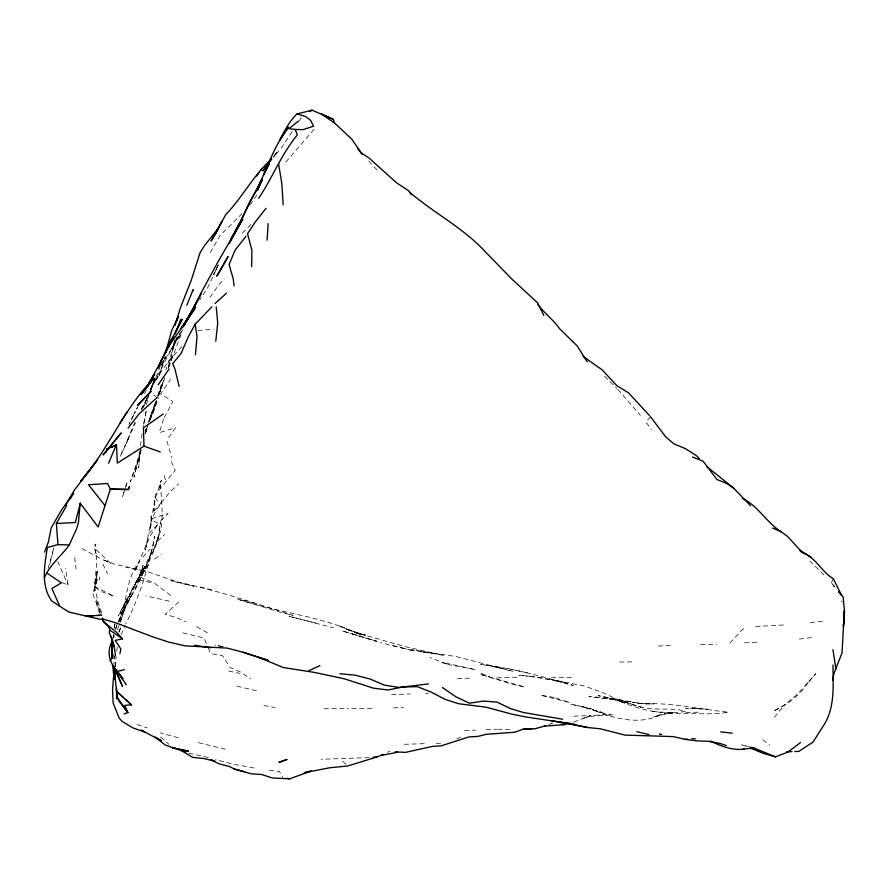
<?xml version="1.0" encoding="UTF-8"?>
<svg xmlns="http://www.w3.org/2000/svg" width="889" height="889" viewBox="0 0 889 889"><rect width="100%" height="100%" fill="white"/><g stroke="black" fill="none" stroke-linecap="round" stroke-linejoin="round"><path stroke-width="0.67" stroke-dasharray="4.45 3.33" d="M115.592 667.006L116.092 656.449M151.163 516.342L150.385 529.855L151.741 518.665L151.163 516.342L152.608 512.609L155.286 497.384L159.564 489.106L175.222 470.325L170.61 459.935M94.812 548.691L96.356 554.992L94.812 548.691L95.045 544.046L96.568 550.235L110.758 563.504L102.102 559.337L114.37 564.159L146.274 571.238L178.967 582.495L193.758 586.318L170.866 580.706C212.482 588.774 252.754 602.375 293.014 615.366L279.179 611.888L237.119 598.986C277.957 612.943 322.085 615.721 361.045 635.102L338.487 625.567L351.877 631.023L365.246 635.157L356.7 632.846L404.706 646.559L443.267 655.326L411.407 649.792L456.013 656.538L513.131 671.373L490.706 665.861L503.052 668.295L480.716 664.394C512.242 668.084 542.857 676.496 573.227 685.43L551.169 679.407L585.029 686.175L604.553 693.431L618.422 699.932L641.08 707.155L629.79 703.932M113.625 638.169L114.225 635.457M101.79 613.132L98.346 603.086L94.456 586.407L96.779 562.693L96.212 553.825M146.618 404.739L148.152 396.783M139.873 451.023L138.651 467.703L140.606 448.867L133.972 477.16L141.14 449.556M140.44 445.778L142.273 432.454M99.335 580.15L99.735 576.917M116.715 651.37L117.348 646.292M113.359 636.902L113.714 634.246M95.023 583.295L97.245 570.171L94.456 586.407L99.746 590.896L114.148 596.452L94.456 586.407M94.767 587.318L97.546 571.449L93.078 594.863L100.635 613.366M174.944 339.431L170.621 359.689L168.099 367.235M146.052 411.151L143.518 425.131L146.396 410.429M114.237 627.867L115.137 622.933M114.192 628.134L114.903 624.234M160.742 520.821L168.154 513.42L151.741 518.665L153.475 520.998L158.575 523.465L147.807 539.512L145.429 549.969C148.519 536.667 148.963 522.265 156.253 510.375C162.387 500.496 169.788 491.373 178.7 483.86M143.162 427.042L143.518 425.053M174.222 341.709L172.344 350.888L176.655 337.487L165.832 370.002M141.307 449.756L135.85 467.781L130.327 481.705L141.084 449.667M145.485 431.498L146.007 429.22L145.429 431.587M49.973 563.648L53.94 547.646M145.563 432.787L146.885 427.687L145.418 432.854M94.023 591.152L97.579 577.939L93.056 594.408M48.228 568.182L53.896 547.557M113.214 637.946L113.936 635.446M115.726 629.201L117.159 624.189M145.507 432.465L146.941 427.476M124.949 488.783L122.704 496.44L125.071 489.061M118.693 622.089C127.383 602.186 125.616 578.361 139.684 561.048L134.639 571.583L144.307 549.635L147.807 539.512L149.285 541.201M163.743 360.567L159.253 375.536L165.321 355.844M145.729 431.087L146.485 428.62M145.518 432.965L147.852 425.342L145.74 431.776M159.175 394.294L163.898 379.825L158.209 395.905L161.931 385.359M125.46 487.839L127.438 481.694L125.693 486.227M163.576 419.075L159.22 432.687L175.433 427.753L168.688 437.555M157.609 395.994L161.82 382.959M158.775 395.205L164.821 377.636M149.196 421.175L156.331 401.639M119.026 632.168L119.871 629.579L118.848 632.079M154.742 378.203L150.597 390.615L154.964 377.814L150.408 390.082M148.107 422.875L155.275 402.35M115.481 629.034L117.237 623.834M150.685 390.427L156.042 378.069L150.352 389.549M150.097 420.53L156.72 401.539M168.132 368.446L172.988 354.7L168.443 367.501M128.494 601.22L122.438 612.021C134.85 587.618 151.363 564.015 154.653 536.189L154.575 536.823C148.674 566.904 139.751 596.741 125.66 624.045M144.985 433.543L146.818 428.442M156.297 401.106L148.741 421.242L156.42 400.872M158.142 396.027L161.376 387.148M152.819 413.363L158.486 397.905M141.295 409.529L148.13 396.227M152.141 413.918L154.853 406.673L149.252 421.608M145.363 433.087L147.263 428.065M155.164 404.162L156.464 400.75M150.808 389.782L151.786 387.226L150.719 389.671M160.309 365.957L153.353 384.104C161.365 370.18 171.199 357.322 182.656 346.054M168.554 367.757L181.4 333.542L162.276 363.301M118.948 622.078L123.96 609.421L118.226 621.633M121.26 634.668L125.171 625.234M117.304 629.723L119.915 623.522M120.437 622.278L125.593 604.876L120.371 621.611L125.316 608.076L131.05 596.13L122.893 610.932L118.204 621.778M118.97 631.89L121.126 626.778L119.07 631.59M215.905 270.123L207.826 287.358L199.692 299.937M128.794 438.155L120.182 456.479L135.439 422.886M149.485 392.516L151.786 387.226M146.996 398.205L142.751 407.962L148.33 396.205L144.062 406.162M147.53 563.137L152.386 550.513L143.651 568.871L145.64 565.537L131.205 591.252L126.282 602.786L132.205 589.263L144.674 566.715L125.827 601.175L120.382 613.777L127.605 597.986L118.17 615.999L137.773 581.65L143.073 565.293L137.773 581.65L143.073 567.938L134.772 584.718L141.607 572.772L140.44 575.05C151.408 559.181 159.453 541.334 160.42 521.81L157.764 539.701L152.564 552.78L158.42 535.745L157.764 539.701C164.987 521.632 161.198 502.163 160.498 483.372L159.531 487.617L161.32 480.271L157.575 491.517L155.219 495.251L153.875 510.642L155.286 497.384L156.786 499.962L161.387 502.718L152.608 512.609M141.74 575.861L149.052 559.703L137.484 585.462L125.505 606.509M141.562 409.029L148.23 396.45M147.218 398.672L148.896 395.027L141.518 408.996M216.405 268.945L219.272 262.833M218.172 265.089L213.627 274.701L218.427 265.089M134.972 422.031L126.105 443.278L126.916 441.677M210.26 252.554L220.061 235.496L241.997 213.649M150.374 389.526L179.556 333.508M833.393 578.761L831.371 582.828L833.949 586.451M144.518 393.86L146.296 390.327M178.3 336.064L171.566 349.377L182.901 328.441M172.133 348.644L175.389 342.332M137.517 580.75L143.918 568.371L143.651 568.871M164.221 417.619L172.566 402.084L171.699 400.717L160.52 393.916L170.444 379.536M160.976 365.223L164.921 358.178M292.203 131.65L281.38 147.918L273.634 156.72M134.772 584.718L135.661 583.162M155.864 380.27L158.864 375.047L150.119 388.682M160.809 365.223L165.587 357.011M176.678 339.931L184.079 327.763M298.837 121.415L302.516 115.737M273.623 157.286L277.424 151.486L273.368 156.875M249.987 205.015L256.799 195.158M209.937 297.371L219.061 284.458L224.161 278.835M273.556 156.664L277.424 151.486M774.275 717.323L784.631 705.01M650.504 416.752L645.947 421.897L651.47 429.598M729.958 643.069L741.182 630.69L746.26 626.889M285.78 162.142L315.984 127.116M142.896 557.047L150.152 549.191M841.35 601.964L842.227 601.042M149.085 533.456L158.575 523.465M148.641 564.671L139.906 576.894L154.375 583.173L172.444 596.741M242.33 233.129L250.865 224.561M157.475 541.279L164.721 534.478M178.689 602.02L165.065 614.455L175.477 617.222L186.023 621.667M154.564 559.025L161.431 554.48M387.604 752.294L389.938 751.272M456.857 738.87L460.613 737.314M548.769 724.513L552.402 723.068L548.813 724.368M573.461 722.09L590.785 715.567L570.349 716.334M590.785 715.567L583.173 718.312L593.863 715.945L613.31 714.967C598.753 713.189 585.473 706.288 570.927 704.321L591.352 708.744L581.684 706.544L601.975 712.478L592.296 709.655C614.31 718.612 639.902 725.924 662.316 714L653.882 716.623L672.451 712.8L664.327 713.567C685.775 712.656 707.255 715.445 728.669 712.211C700.121 709.433 671.806 702.221 643.047 703.944L632.212 702.266L643.047 703.944L653.548 703.91C631.868 703.744 610.699 697.287 588.929 696.654L631.668 701.954L598.253 695.631L630.99 703.832L608.632 697.998L625.789 703.199L619.133 700.899C639.947 710 663.005 715.567 685.697 711.311C670.951 706.855 655.371 711.222 640.613 706.999M799.3 639.069L811.668 637.602M810.29 622.533L823.759 621.244M594.552 715.356L605.353 714.512M197.914 330.497L213.604 329.308M783.431 624.967L754.539 626.589M369.124 757.639L321.196 759.262M393.505 707.911L403.484 707.344M744.449 642.858L758.539 642.091M691.72 738.981L696.487 738.87M658.282 646.047L671.962 645.436M425.675 693.476L428.454 693.353M391.582 694.52L410.44 693.987M516.942 677.24L496.907 677.896M464.647 730.547L475.671 730.125M424.231 743.66L403.906 744.304M436.188 743.371L442.844 743.137M486.172 729.569L496.84 729.213M371.746 708.322L346.954 708.511M690.742 738.903L695.809 738.781M324.085 708.766L344.443 708.489M619.622 662.072L634.124 661.849M457.413 678.374L470.325 678.174M685.919 712.367L700.776 712.211M700.721 644.469L716.578 644.325M571.46 677.329L551.069 677.24M497.773 729.224L512.275 729.48M652.559 711.522L674.54 712.922M269.323 770.319L279.368 771.441L282.935 777.308M661.46 734.414L659.427 733.981L661.383 734.203M433.621 653.471L420.841 651.726L427.865 652.715M254.076 767.985L232.662 764.084L215.605 759.595M223.372 646.647L214.905 645.125M263.922 705.522L275.168 707.544M141.351 570.327L146.274 571.238L126.06 567.46M169.232 601.142L146.096 595.952M659.427 733.981L661.916 734.447M447.612 664.472L475.371 669.617L441.955 662.249L447.612 664.472L429.92 657.516M228.784 671.095L239.708 673.362M527.399 672.829L505.274 667.972M188.812 753.15L209.882 757.906M256.421 690.764L236.485 686.086M138.617 579.872L150.385 582.517M402.095 648.059L414.652 651.07L380.359 642.58M225.35 749.238L197.569 742.437M392.971 645.747L405.473 648.837M749.671 746.838L741.737 744.815L746.604 746.682M242.919 600.053L256.932 603.687M178.278 737.814L160.398 732.847M315.884 623.056L289.136 616.288L333.508 627.801M211.66 589.974L200.303 586.918M551.169 679.407L561.459 682.196M376.68 641.269L342.032 630.879L376.68 641.269L350.888 633.435M182.912 632.868L204.014 638.035L207.059 645.203M365.246 635.157L345.788 629.112L351.877 631.023M137.039 724.513L147.163 727.902M480.993 673.395L489.394 676.651M61.73 582.462L68.142 585.095L65.542 568.427M240.463 672.028L230.051 667.561L222.528 655.715L210.604 653.559L207.57 646.392M99.612 558.081L81.01 548.091M153.686 395.249L156.086 396.572M196.747 626.734L207.281 632.679M243.386 673.906L250.531 678.918M762.929 739.792L769.707 745.16M160.509 737.081L168.943 744.315M345.865 764.251L340.376 758.906M604.498 376.114L616.81 388.304M377.08 169.988L366.512 158.753M823.847 574.883L810.046 561.226M617.766 389.26L640.347 415.341M100.29 613.81L97.701 609.643L96.245 599.442L100.735 613.343M102.846 564.026L107.569 573.549M57.674 561.426L68.142 585.095M165.454 479.771L163.554 473.737M166.921 441.277L171.81 457.691M74.709 557.636L76.076 569.082M115.648 666.783L114.492 656.204L114.592 657.749M113.67 654.426L114.014 664.616M133.717 414.741L129.027 424.297L135.384 411.574L133.717 414.741M137.884 406.74L136.673 409.051L137.917 406.751M808.023 682.741C799.689 695.531 786.976 704.81 773.341 711.267L784.187 705.255L797.3 694.309L815.702 673.762L808.023 682.741M696.665 708.522L685.697 708.333L707.444 709.244L696.665 708.522M530.889 676.373L519.009 675.196L540.968 677.618L562.926 682.074L530.889 676.373M553.969 697.409L540.434 695.154L569.782 702.599L553.969 697.409M523.943 686.83L512.475 684.252L480.016 674.24L523.943 686.83M222.106 646.77L218.25 645.758L222.161 646.792M834.727 586.851L831.371 582.828L834.704 586.896"/><path stroke-width="1.33" d="M126.271 684.841C117.481 670.617 102.513 659.416 112.303 640.902M243.03 652.248L268.089 660.371L243.03 652.248L227.251 648.114L185.101 645.859L168.821 642.114L152.552 636.802L115.792 622.833L102.902 619.055L100.201 619.333L68.686 611.999L51.64 600.92C40.505 584.84 44.694 565.248 47.361 547.446L57.952 544.601L69.242 544.99L76.61 528.811L78.41 522.699L80.188 503.185L98.134 526.966L110.358 489.094L107.525 483.483L88.522 484.738L104.935 505.552M115.581 669.628L115.559 673.573L115.414 669.517M251.654 266.744L251.898 250.298L247.553 233.685L255.31 221.906L266.044 208.282M109.958 660.771L111.947 658.371L112.392 643.125L112.125 658.193L112.07 639.824M111.947 658.371L112.436 646.592M843.994 616.233L843.428 626.734L844.55 611.588L843.116 596.908L838.927 591.874M844.128 613.61L844.272 610.976L842.072 652.804L834.193 672.851L832.515 680.207M267.111 240.174L268.134 223.617M195.436 354.689L197.036 336.653L195.191 324.229L211.849 306.849M215.771 341.165L217.716 323.107L216.227 306.883M119.893 653.615L120.893 649.07L115.17 640.413L122.56 638.847L116.448 632.19L103.446 621.678M175 325.463L180.2 308.383L191.135 280.591L200.136 252.565L204.526 245.608L218.45 228.095L211.104 241.108L225.795 214.571C242.586 197.225 253.443 175.166 271.545 158.998M165.543 353L171.666 330.619L178.245 316.662L177.1 320.596M106.169 452.29L107.047 448.867L116.348 444.744L111.681 447.456M116.581 698.676L116.526 689.186M128.716 489.206L110.358 489.094L128.172 489.706L129.527 486.672L128.627 488.694M158.42 367.357L166.91 348.11L182.201 319.207L176.066 331.453M168.888 345.965L171.144 339.842L167.977 347.366M44.583 552.091L48.339 542.09L51.195 527.888L61.441 510.13L73.609 493.106L70.164 499.04M159.187 365.912L161.487 359.801L158.298 368.19M175.022 334.164L180.7 319.551M241.708 219.405L250.231 200.781L258.866 186.479M192.491 291.248L193.102 289.714L186.823 305.216M108.602 463.225L116.226 444.945M239.074 225.35L240.686 221.85M298.315 121.16L288.892 128.738L295.226 129.438L297.348 134.884C281.602 153.919 272.723 177.1 259.155 197.58L258.666 198.369M169.766 344.043L170.899 341.687M191.324 312.306L201.425 292.959L186.457 320.573L195.113 305.738L202.325 290.581L218.305 261.299L242.819 218.816L229.295 243.519M65.775 505.019L74.454 489.983L97.634 459.713L80.766 481.149C108.214 449.934 123.049 409.94 152.286 380.036L153.597 378.303L141.084 394.449L153.041 379.025L141.64 393.494M268.967 164.298L263.4 175.189L269.056 164.243M188.424 317.906L190.257 314.395L184.612 324.518M146.207 388.393L170.532 343.71L195.424 307.705L180.9 328.919L195.047 306.549L190.268 313.995M44.528 577.428C50.04 564.593 61.274 556.058 69.242 544.99M183.201 326.53L195.113 305.738M183.967 325.052L187.557 318.473M195.191 324.229L188.312 336.742L181.089 353.489L172.622 363.723L174.8 368.413L179.133 386.382M219.694 271.578L228.04 256.599L216.738 276.135L218.961 272.712M171.455 340.498L173.833 336.275M57.952 544.601L56.385 523.521L66.664 505.585M146.14 388.526L154.719 373.836L145.785 388.582M238.541 226.517L230.418 240.008L240.619 221.817L232.485 236.741L261.744 179.289L256.732 190.402C266.744 169.099 273.945 145.874 288.581 127.16L279.824 140.095C284.336 130.883 289.547 121.282 296.715 114.081M150.319 381.259L153.919 375.202M183.156 326.674L185.256 323.263L183.145 326.685M190.146 315.295L192.246 311.883L189.446 316.44M120.015 423.097L126.794 412.174M145.729 388.871L147.718 385.893M158.109 384.904L169.099 368.924M256.643 176.011L258.943 172.766M260.477 170.61L262.011 168.454M271.756 159.031L262.833 170.899L269.467 162.098M128.083 428.087L139.173 413.729L157.753 396.927M246.02 236.285L235.029 250.231L229.084 264.522L233.207 278.779L234.118 285.925M215.016 303.516L226.473 293.248M800.5 742.559L787.865 752.094L775.519 756.861L763.551 753.428L750.26 748.082M163.176 414.018L143.44 427.887L143.974 446.167L117.315 463.158L116.503 444.889M309.694 111.558L312.095 110.169L333.164 119.304L334.675 123.138L351.744 139.095L362.023 153.997M309.005 670.65L319.918 665.617M310.128 771.141L304.182 772.752L329.663 767.774L347.799 765.962L377.114 756.939L382.937 754.361M311.294 770.974L289.636 778.831L272.212 777.942L261.822 774.53L251.076 773.774L234.063 768.963L229.962 766.651L219.205 763.851L210.982 759.828M545.135 725.946L534.7 728.836L524.043 728.802L514.842 732.236L486.394 734.281L477.615 736.459L469.059 736.903L440.977 745.904L432.754 746.349L405.495 752.361L395.06 751.894M124.093 713.911L127.86 712.578L124.804 705.333L131.494 704.855L125.527 699.454M279.746 762.04L287.069 759.439L278.935 762.329L279.502 762.206M543.99 726.18L563.926 724.724L569.882 723.079M124.493 669.639L117.348 671.439L122.904 678.64L114.248 667.595L122.471 686.408L116.415 672.017M312.095 110.169L297.048 113.914L305.494 116.448L310.483 120.248L313.65 126.194L303.038 129.65L295.226 129.438M381.392 755.461L397.627 752.216M775.519 756.861L753.639 747.86L742.837 749.349L744.471 749.06C732.636 750.816 720.823 746.038 710.355 741.004M428.431 683.941L398.983 687.453L384.359 685.119L369.913 678.963L355.1 675.162L339.909 673.751M373.113 757.284L377.114 756.939M93.623 615.655L85.588 616.088L101.657 615.221L97.634 615.444M56.385 523.521L75.309 522.521L80.343 503.13M258.543 657.293L283.302 667.539L314.217 672.373L344.31 678.807L373.48 688.175L388.093 689.997L402.961 686.941L417.419 686.697L431.254 692.131L444.822 699.243L458.468 703.721L485.75 707.122L512.208 714.223L525.31 716.878L563.937 722.701L587.796 727.546L600.375 728.813L624.945 735.103L673.084 736.57L684.886 739.315L687.619 739.181M786.554 751.816L791.999 751.627M794.722 751.538L798.811 751.394L813.102 742.037L822.536 727.069C835.371 708.833 833.071 686.119 832.982 665.05M523.621 729.013L531.778 728.791M720.701 731.869L732.225 733.181M684.886 739.315L696.632 740.87L708.289 741.304L719.779 743.382L726.369 745.549M194.524 645.27L210.86 647.77M563.937 722.701L587.796 727.546M551.191 720.701L575.205 724.435M562.615 719.234L523.51 712.534L510.33 708.555L497.184 702.132L483.527 701.054L469.481 703.221L455.924 696.82L442.466 687.564M286.958 778.219L289.636 778.831M636.824 731.669L648.97 734.592M750.994 747.182L753.639 747.86M234.063 768.963L244.631 771.763M561.326 723.979L563.926 724.724M143.974 446.167L160.276 451.945M185.29 752.005L165.31 745.071L155.186 737.037M692.531 457.046L703.11 461.202L716.956 479.527L727.113 483.605L733.947 488.405L750.583 505.819M211.149 759.717L214.916 761.262L203.948 758.55L192.713 757.361L182.012 750.972M772.63 528.033L781.475 531.966L787.498 536.411L802.367 552.602C815.769 557.27 821.492 571.86 833.393 578.761L841.383 595.041L838.872 591.985M333.164 119.304L321.273 113.803L334.675 123.138M107.047 448.867L108.18 449.49M141.195 729.98L144.807 732.047L133.172 728.035L121.804 721.212L119.126 717.968L113.103 702.91L112.559 688.953L113.714 675.396L112.714 665.172M143.273 731.191L161.198 740.715L156.186 737.648M799.922 550.302L811.424 557.536M357.711 148.852L360.934 152.608L368.913 157.931L396.472 182.745L408.584 190.735L411.685 194.669M46.873 573.016L61.374 582.84L51.918 588.485L59.452 605.598M109.536 629.89L122.56 638.847M582.94 356.333L602.109 369.791L616.944 385.748L628.467 392.782L649.703 415.774M800.289 551.136L802.367 552.602M742.359 498.34C758.428 506.174 766.64 522.721 781.475 531.966M733.947 488.405L706.799 466.581M131.494 704.855L117.57 692.264L123.538 697.665M103.08 620.966L108.169 626.334L109.803 629.279L109.336 632.49L114.181 646.425L115.459 655.815M699.365 458.713L696.576 455.768L685.341 448.612L673.906 443.822L665.794 436.966L650.504 416.752M360.934 152.608L362.79 154.664M537.923 304.36C544.301 313.35 553.369 319.74 559.626 328.752L577.228 345.943L587.229 361.845M411.463 194.413L409.818 192.335C434.488 213.482 463.947 228.24 486.072 252.576L511.62 278.824L537.578 302.86L543.779 315.439M111.369 636.38L114.181 646.425M278.535 163.565L281.802 183.323L283.191 204.792M102.457 618.188L102.913 620.711M832.937 649.637L835.916 668.906M116.459 688.319L117.07 697.132L118.837 700.876L127.86 712.578L117.07 697.132L114.303 668.661L114.914 678.952M114.059 665.894L114.925 679.185L114.27 667.161M262.377 179.378L257.31 190.446L262.377 179.378M215.038 234.463L214.805 235.007L221.928 221.339L215.038 234.463M188.057 318.707L186.657 320.985L188.046 318.718M121.093 433.087L103.202 454.757L121.093 433.087M142.818 399.828L137.539 405.495L151.141 391.304L142.818 399.828M188.501 751.238L172.444 747.76L188.501 751.238"/></g></svg>
